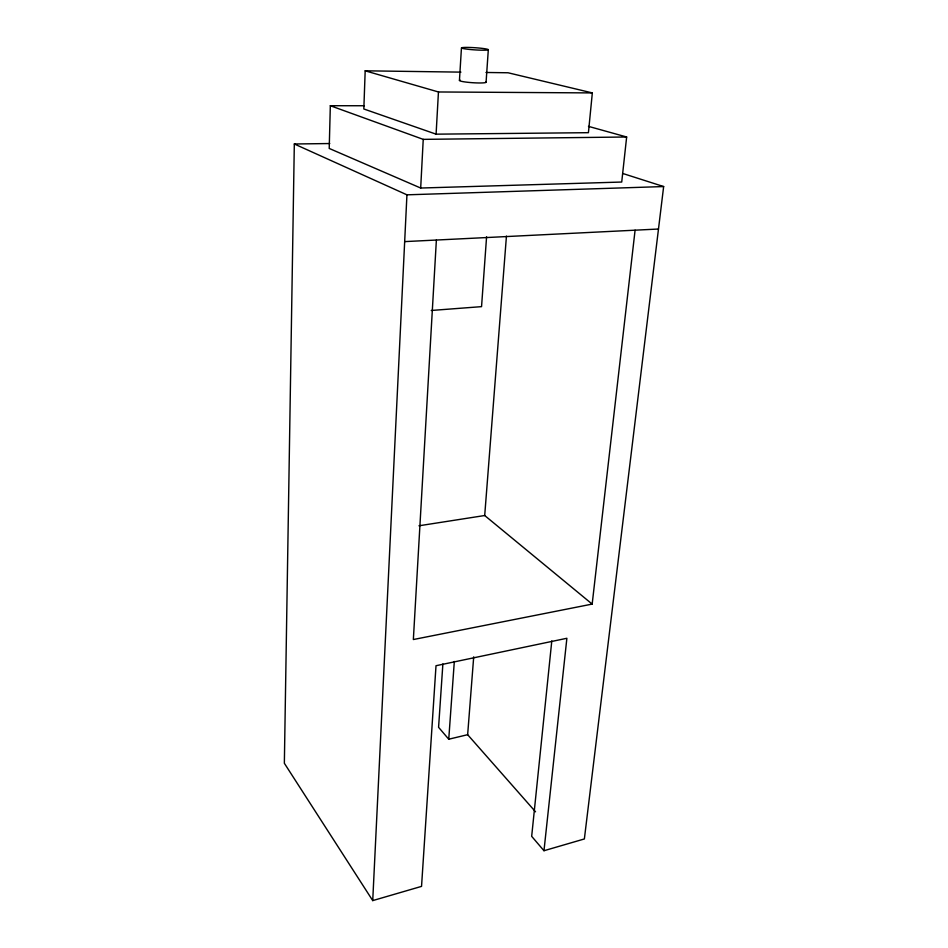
<?xml version="1.0" encoding="UTF-8"?>
<svg xmlns="http://www.w3.org/2000/svg" width="948" height="948" viewBox="0 0 948 948"><rect width="100%" height="100%" fill="white"/><g stroke="black" fill="none" stroke-linecap="round" stroke-linejoin="round"><path stroke-width="1.42" d="M329.738 143.539L294.318 143.989L284.353 763.27L372.73 900.6L421.54 886.38L436.009 665.721L566.88 638.277L543.974 850.723L584.371 838.956L663.647 186.555L622.848 173.508M364.293 105.749L330.331 105.714L329.217 148.445L420.687 188.036L621.722 182.04L626.652 136.998L588.459 126.368M460.929 72.131L365.181 70.816L363.831 108.984L436.092 134.166L588.424 132.684L592.334 92.916L508.057 72.771L485.969 72.475M372.73 900.6L406.941 194.826L294.318 143.989M420.687 188.036L423.235 139.368L330.331 105.714M436.092 134.166L438.45 91.968L365.181 70.816M436.376 240.034L413.352 639.533L592.168 604.089L635.089 230.186M459.448 80.402L461.451 47.862M442.882 663.956L438.58 727.306L448.748 739.215L467.648 734.7L535.549 811.808M486.075 82.239L488.315 49.711A13.473 1.09 3.8 0 0 468.454 47.424A13.473 1.09 3.8 0 0 467.862 49.26A13.473 1.09 3.8 0 0 488.315 49.711M448.748 739.215L454.317 661.467M486.585 236.775L481.548 306.642L431.245 310.47M467.648 734.7L473.704 656.846M592.168 604.089L484.701 515.522L506.445 236.111M551.795 640.907L531.674 836.326L543.974 850.723M418.969 525.784L484.701 515.522M404.678 241.61L658.481 229.025M406.941 194.826L663.647 186.555M423.235 139.368L626.652 136.998M438.45 91.968L592.334 92.916M485.72 81.86A13.355 1.386 3.8 0 1 472.282 82.689A13.355 1.386 3.8 0 1 460.064 80.082"/></g></svg>
